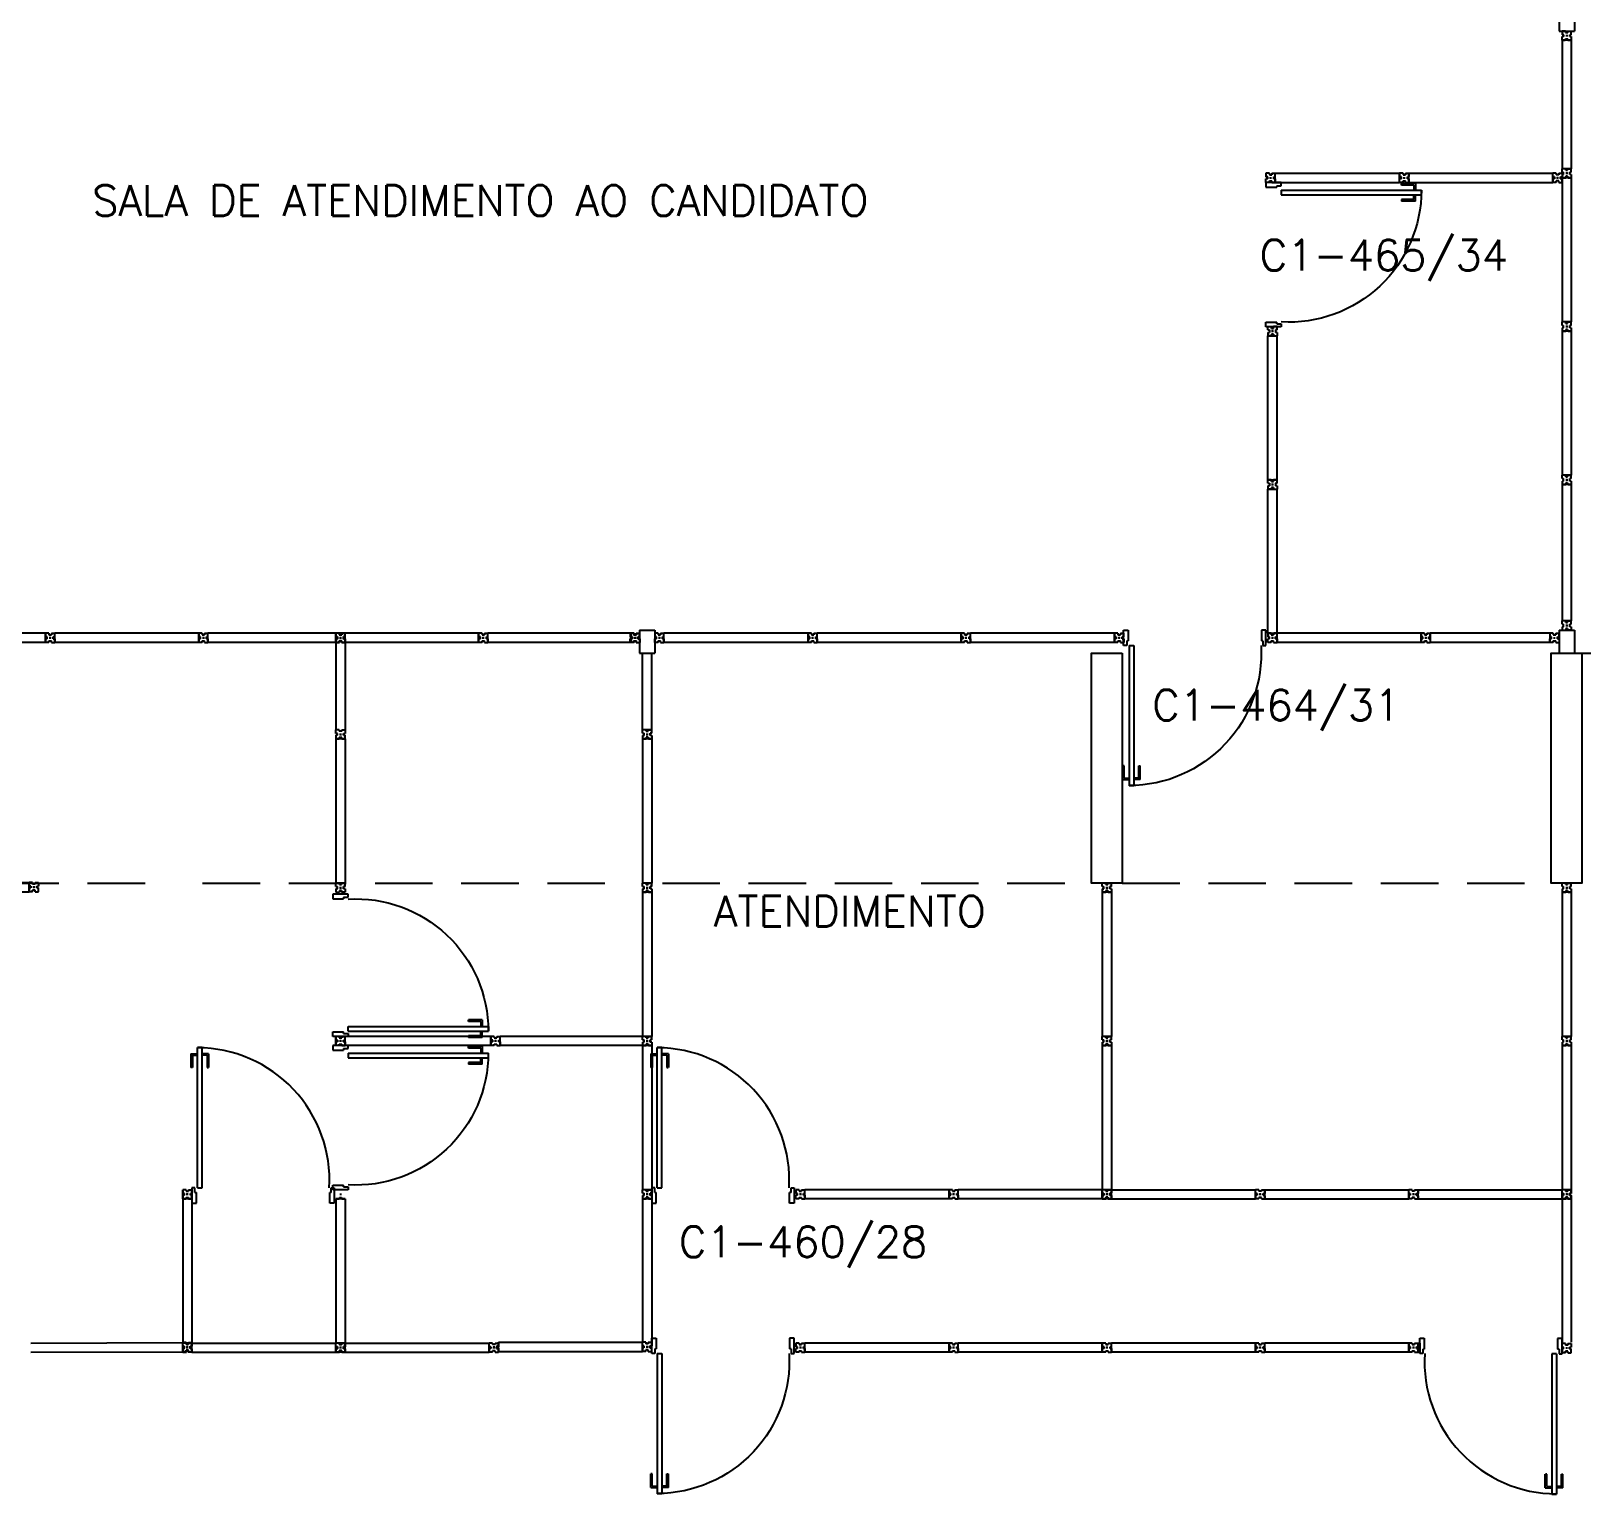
# Model space of a CAD drawing. Header units: millimetres. Extents: x 2308 to 2568, y 1142 to 1238.
# Drawn here: x 2314.51 to 2324.63, y 1180.05 to 1189.59 of the extents above; entities that cross this region are included whole.
import ezdxf

# ---------------------------------------------------------------- set-up
doc = ezdxf.new("R2010")
doc.units = ezdxf.units.MM
doc.linetypes.add('HIDDEN2', pattern=[0.1875, 0.125, -0.0625])
for name, color, linetype in [('DIV', 2, 'Continuous'), ('ESTR', 3, 'Continuous'), ('PROJ', 1, 'HIDDEN2'), ('TEXTO', 2, 'Continuous'), ('TEXTO-ENDEREÇO', 2, 'Continuous')]:
    doc.layers.add(name, color=color, linetype=linetype)
doc.styles.add('UNB-100', font='simplex.shx', dxfattribs={"height": 0.2})
doc.styles.add('UNB-100-1', font='simplex.shx', dxfattribs={"height": 0.2})

# ---------------------------------------------------------------- blocks, each defined once
blk = doc.blocks.new('PILAR-SLN')
blk.add_lwpolyline([(0.197, -42.97), (0.197, -44.47), (-0.003, -44.47), (-0.003, -42.97)], close=True)
blk = doc.blocks.new('DIVMT-SLN')
for p, q in [((-0.03, 0.03), (-0.03, 0.006)), ((-0.008, 0.03), (-0.03, 0.03)), ((-0.0185, 0.006), (-0.03, 0.006)), ((-0.0185, -0.006), (-0.0185, 0.006)), ((-0.008, 0.03), (-0.008, 0.02)), ((-0.008, 0.02), (0.008, 0.02)), ((-0.0051, 0), (0.0051, 0)), ((0.0051, 0), (-0.0051, 0)), ((-0.0051, 0), (0.0051, 0)), ((0, -0.0051), (0, 0.0051)), ((0, 0.0051), (0, -0.0051)), ((0.008, 0.03), (0.008, 0.02)), ((0.008, 0.03), (0.03, 0.03)), ((0.0205, 0.006), (0.03, 0.006)), ((0.0205, -0.006), (0.0205, 0.006)), ((0.0205, 0.006), (0.0205, -0.006)), ((0.0205, 0.006), (0.03, 0.006)), ((0.97, 0.03), (0.03, 0.03)), ((0.03, 0.006), (0.03, 0.03)), ((0.03, -0.03), (0.03, 0.03)), ((0.03, -0.005), (0.03, 0.005)), ((0.97, -0.03), (0.97, 0.03)), ((0.97, 0.03), (0.97, 0.009)), ((0.97, 0.009), (0.97, 0.027)), ((0.9795, 0.006), (0.97, 0.006)), ((0.97, -0.005), (0.97, 0.005)), ((0.9795, 0.006), (0.9795, -0.006)), ((1.0051, 0), (0.9949, 0)), ((1, 0.0051), (1, -0.0051)), ((-0.0185, -0.006), (-0.03, -0.006)), ((-0.03, -0.03), (-0.03, -0.006)), ((-0.008, -0.03), (-0.03, -0.03)), ((-0.008, -0.03), (-0.008, -0.02)), ((-0.008, -0.02), (0.008, -0.02)), ((0.008, -0.03), (0.008, -0.02)), ((0.008, -0.03), (0.03, -0.03)), ((0.0205, -0.006), (0.03, -0.006)), ((0.0205, -0.006), (0.03, -0.006)), ((0.03, -0.006), (0.03, -0.03)), ((0.97, -0.03), (0.03, -0.03)), ((0.9795, -0.006), (0.97, -0.006)), ((0.97, -0.009), (0.97, -0.027))]:
    blk.add_line(p, q)
blk = doc.blocks.new('MTT-SLN')
for p, q in [((-0.008, 0.03), (-0.03, 0.03)), ((-0.03, 0.03), (-0.03, 0.006)), ((-0.0185, 0.006), (-0.03, 0.006)), ((-0.0185, -0.006), (-0.0185, 0.006)), ((-0.008, 0.03), (-0.008, 0.02)), ((-0.008, 0.02), (0.008, 0.02)), ((-0.0051, 0), (0.0051, 0)), ((0, -0.0051), (0, 0.0051)), ((0.008, 0.03), (0.03, 0.03)), ((0.008, 0.03), (0.008, 0.02)), ((0.0205, -0.006), (0.0205, 0.006)), ((0.0205, 0.006), (0.03, 0.006)), ((0.03, 0.006), (0.03, 0.03)), ((-0.03, -0.03), (-0.03, -0.006)), ((-0.0185, -0.006), (-0.03, -0.006)), ((-0.008, -0.03), (-0.03, -0.03)), ((-0.008, -0.02), (0.008, -0.02)), ((-0.008, -0.03), (-0.008, -0.02)), ((0.008, -0.03), (0.008, -0.02)), ((0.008, -0.03), (0.03, -0.03)), ((0.0205, -0.006), (0.03, -0.006)), ((0.03, -0.006), (0.03, -0.03))]:
    blk.add_line(p, q)
blk = doc.blocks.new('PDV2E-SLN')
at = {"layer": 'DIV', "color": 1}
for p, q in [((0.023, 0.925), (0.063, 0.925)), ((0.023, 0.925), (0.023, 0.835)), ((0.033, 0.915), (0.063, 0.915)), ((0.033, 0.915), (0.033, 0.835)), ((0.138, 0.925), (0.097, 0.925)), ((0.128, 0.915), (0.097, 0.915)), ((0.128, 0.915), (0.128, 0.835)), ((0.138, 0.925), (0.138, 0.835)), ((0.033, 0.835), (0.023, 0.835)), ((0.128, 0.835), (0.137, 0.835))]:
    blk.add_line(p, q, dxfattribs=at)
at = {"layer": 'DIV'}
for p, q in [((0.065, 0.05), (0.065, 0.965)), ((0.095, 0.965), (0.065, 0.965)), ((0.095, 0.05), (0.095, 0.965)), ((0.049, 0.05), (0.029, 0.05)), ((0.029, 0.05), (0.029, 0.035)), ((0.029, 0.035), (0.029, -0.035)), ((0.049, 0.02), (0.049, 0.05)), ((0.049, 0.02), (0.059, 0.02)), ((0.059, -0.05), (0.059, 0.02)), ((0.065, 0.05), (0.095, 0.05)), ((0.928, -0.05), (0.928, 0.02)), ((0.938, 0.02), (0.928, 0.02)), ((0.938, 0.05), (0.958, 0.05)), ((0.938, 0.02), (0.938, 0.05)), ((0.958, 0.05), (0.958, 0.035)), ((0.958, 0.035), (0.958, -0.035)), ((0.029, -0.035), (0.029, -0.05)), ((0.029, -0.05), (0.059, -0.05)), ((0.958, -0.05), (0.928, -0.05)), ((0.958, -0.035), (0.958, -0.05))]:
    blk.add_line(p, q, dxfattribs=at)
at = {"layer": 'DIV', "color": 1}
blk.add_arc((0.063, 0.1), 0.864, 356.655, 89.8436, dxfattribs=at)
blk = doc.blocks.new('PDV2D-SLN')
at = {"layer": 'DIV'}
for p, q in [((0.03, 0.05), (0.06, 0.05)), ((0.03, 0.035), (0.03, 0.05)), ((0.03, -0.035), (0.03, 0.035)), ((0.06, 0.05), (0.06, -0.02)), ((0.941, 0.05), (0.941, -0.02)), ((0.971, 0.05), (0.941, 0.05)), ((0.971, 0.035), (0.971, 0.05)), ((0.971, -0.035), (0.971, 0.035)), ((0.03, -0.05), (0.03, -0.035)), ((0.05, -0.05), (0.03, -0.05)), ((0.05, -0.02), (0.06, -0.02)), ((0.05, -0.02), (0.05, -0.05)), ((0.079, -0.05), (0.109, -0.05)), ((0.079, -0.05), (0.079, -0.965)), ((0.109, -0.05), (0.109, -0.965)), ((0.951, -0.02), (0.941, -0.02)), ((0.951, -0.02), (0.951, -0.05)), ((0.951, -0.05), (0.971, -0.05)), ((0.971, -0.05), (0.971, -0.035)), ((0.109, -0.965), (0.079, -0.965))]:
    blk.add_line(p, q, dxfattribs=at)
at = {"layer": 'DIV', "color": 1}
for p, q in [((0.036, -0.925), (0.036, -0.835)), ((0.046, -0.835), (0.036, -0.835)), ((0.046, -0.915), (0.046, -0.835)), ((0.141, -0.915), (0.141, -0.835)), ((0.141, -0.835), (0.151, -0.835)), ((0.151, -0.925), (0.151, -0.835)), ((0.036, -0.925), (0.076, -0.925)), ((0.046, -0.915), (0.076, -0.915)), ((0.141, -0.915), (0.111, -0.915)), ((0.151, -0.925), (0.111, -0.925))]:
    blk.add_line(p, q, dxfattribs=at)
blk.add_arc((0.076, -0.1), 0.864, 270.1564, 3.345, dxfattribs=at)

msp = doc.modelspace()

# ---------------------------------------------------------------- linework, layer by layer
at = {"layer": 'DIV'}
for p, q in [((2324.479, 1189.745), (2324.479, 1189.595)), ((2324.579, 1189.745), (2324.579, 1189.595)), ((2324.479, 1189.595), (2324.579, 1189.595)), ((2324.499, 1189.535), (2324.52, 1189.535)), ((2324.559, 1189.535), (2324.499, 1189.535)), ((2324.499, 1189.535), (2324.499, 1188.697)), ((2324.52, 1189.535), (2324.502, 1189.535)), ((2324.523, 1189.544), (2324.523, 1189.535)), ((2324.523, 1189.544), (2324.535, 1189.544)), ((2324.524, 1189.565), (2324.534, 1189.565)), ((2324.534, 1189.535), (2324.524, 1189.535)), ((2324.529, 1189.57), (2324.529, 1189.56)), ((2324.535, 1189.544), (2324.535, 1189.535)), ((2324.538, 1189.535), (2324.556, 1189.535)), ((2324.559, 1189.535), (2324.559, 1188.697)), ((2322.627, 1188.667), (2323.439, 1188.667)), ((2322.627, 1188.607), (2322.627, 1188.667)), ((2322.627, 1188.607), (2323.439, 1188.607)), ((2323.439, 1188.607), (2323.439, 1188.667)), ((2324.559, 1188.697), (2324.499, 1188.697)), ((2324.499, 1188.675), (2324.499, 1188.697)), ((2324.523, 1188.697), (2324.499, 1188.697)), ((2324.499, 1188.675), (2324.509, 1188.675)), ((2324.499, 1188.659), (2324.499, 1188.637)), ((2324.499, 1188.659), (2324.509, 1188.659)), ((2324.499, 1188.637), (2324.523, 1188.637)), ((2324.509, 1188.659), (2324.509, 1188.675)), ((2324.523, 1188.687), (2324.523, 1188.697)), ((2324.523, 1188.687), (2324.523, 1188.697)), ((2324.523, 1188.687), (2324.535, 1188.687)), ((2324.535, 1188.687), (2324.523, 1188.687)), ((2324.535, 1188.648), (2324.523, 1188.648)), ((2324.523, 1188.648), (2324.523, 1188.637)), ((2324.534, 1188.697), (2324.524, 1188.697)), ((2324.524, 1188.667), (2324.534, 1188.667)), ((2324.534, 1188.667), (2324.524, 1188.667)), ((2324.529, 1188.661), (2324.529, 1188.672)), ((2324.529, 1188.672), (2324.529, 1188.661)), ((2324.529, 1188.661), (2324.529, 1188.672)), ((2324.535, 1188.687), (2324.535, 1188.697)), ((2324.535, 1188.687), (2324.535, 1188.697)), ((2324.535, 1188.697), (2324.559, 1188.697)), ((2324.535, 1188.648), (2324.535, 1188.637)), ((2324.559, 1188.637), (2324.535, 1188.637)), ((2324.549, 1188.659), (2324.549, 1188.675)), ((2324.559, 1188.675), (2324.549, 1188.675)), ((2324.559, 1188.659), (2324.549, 1188.659)), ((2324.559, 1188.675), (2324.559, 1188.697)), ((2324.559, 1188.659), (2324.559, 1188.637)), ((2324.499, 1186.637), (2324.52, 1186.637)), ((2324.559, 1186.637), (2324.499, 1186.637)), ((2324.499, 1186.637), (2324.499, 1185.747)), ((2324.52, 1186.637), (2324.502, 1186.637)), ((2324.523, 1186.646), (2324.523, 1186.637)), ((2324.523, 1186.646), (2324.535, 1186.646)), ((2324.524, 1186.667), (2324.534, 1186.667)), ((2324.534, 1186.637), (2324.524, 1186.637)), ((2324.529, 1186.672), (2324.529, 1186.661)), ((2324.535, 1186.646), (2324.535, 1186.637)), ((2324.538, 1186.637), (2324.556, 1186.637)), ((2324.559, 1186.637), (2324.559, 1185.747)), ((2318.479, 1185.687), (2318.579, 1185.687)), ((2318.479, 1185.687), (2318.479, 1185.537)), ((2318.579, 1185.687), (2318.579, 1185.537)), ((2324.479, 1185.687), (2324.479, 1185.537)), ((2324.479, 1185.687), (2324.579, 1185.687)), ((2324.559, 1185.747), (2324.499, 1185.747)), ((2324.499, 1185.725), (2324.499, 1185.747)), ((2324.523, 1185.747), (2324.499, 1185.747)), ((2324.499, 1185.725), (2324.509, 1185.725)), ((2324.499, 1185.709), (2324.499, 1185.687)), ((2324.499, 1185.709), (2324.509, 1185.709)), ((2324.499, 1185.687), (2324.523, 1185.687)), ((2324.509, 1185.709), (2324.509, 1185.725)), ((2324.523, 1185.737), (2324.523, 1185.747)), ((2324.523, 1185.737), (2324.523, 1185.747)), ((2324.523, 1185.737), (2324.535, 1185.737)), ((2324.535, 1185.737), (2324.523, 1185.737)), ((2324.535, 1185.698), (2324.523, 1185.698)), ((2324.523, 1185.698), (2324.523, 1185.687)), ((2324.534, 1185.747), (2324.524, 1185.747)), ((2324.524, 1185.717), (2324.534, 1185.717)), ((2324.534, 1185.717), (2324.524, 1185.717)), ((2324.529, 1185.711), (2324.529, 1185.722)), ((2324.529, 1185.722), (2324.529, 1185.711)), ((2324.529, 1185.711), (2324.529, 1185.722)), ((2324.535, 1185.737), (2324.535, 1185.747)), ((2324.535, 1185.737), (2324.535, 1185.747)), ((2324.535, 1185.747), (2324.559, 1185.747)), ((2324.535, 1185.698), (2324.535, 1185.687)), ((2324.559, 1185.687), (2324.535, 1185.687)), ((2324.549, 1185.709), (2324.549, 1185.725)), ((2324.559, 1185.725), (2324.549, 1185.725)), ((2324.559, 1185.709), (2324.549, 1185.709)), ((2324.559, 1185.725), (2324.559, 1185.747)), ((2324.559, 1185.709), (2324.559, 1185.687)), ((2324.579, 1185.687), (2324.579, 1185.537)), ((2315.626, 1185.667), (2315.604, 1185.667)), ((2315.604, 1185.667), (2315.604, 1185.643)), ((2315.615, 1185.643), (2315.604, 1185.643)), ((2315.604, 1185.607), (2315.604, 1185.631)), ((2315.615, 1185.631), (2315.604, 1185.631)), ((2315.626, 1185.607), (2315.604, 1185.607)), ((2315.615, 1185.631), (2315.615, 1185.643)), ((2315.626, 1185.667), (2315.626, 1185.657)), ((2315.626, 1185.657), (2315.642, 1185.657)), ((2315.626, 1185.617), (2315.642, 1185.617)), ((2315.626, 1185.607), (2315.626, 1185.617)), ((2315.629, 1185.637), (2315.639, 1185.637)), ((2315.639, 1185.637), (2315.629, 1185.637)), ((2315.629, 1185.637), (2315.639, 1185.637)), ((2315.634, 1185.642), (2315.634, 1185.631)), ((2315.634, 1185.631), (2315.634, 1185.642)), ((2315.642, 1185.667), (2315.664, 1185.667)), ((2315.642, 1185.667), (2315.642, 1185.657)), ((2315.642, 1185.607), (2315.642, 1185.617)), ((2315.642, 1185.607), (2315.664, 1185.607)), ((2315.654, 1185.643), (2315.664, 1185.643)), ((2315.654, 1185.643), (2315.654, 1185.631)), ((2315.654, 1185.631), (2315.654, 1185.643)), ((2315.654, 1185.643), (2315.664, 1185.643)), ((2315.654, 1185.631), (2315.664, 1185.631)), ((2315.654, 1185.631), (2315.664, 1185.631)), ((2315.664, 1185.607), (2315.664, 1185.667)), ((2315.664, 1185.643), (2315.664, 1185.667)), ((2316.499, 1185.667), (2315.664, 1185.667)), ((2315.664, 1185.632), (2315.664, 1185.642)), ((2315.664, 1185.631), (2315.664, 1185.607)), ((2316.499, 1185.607), (2315.664, 1185.607)), ((2316.499, 1185.667), (2316.499, 1185.646)), ((2316.499, 1185.607), (2316.499, 1185.667)), ((2316.521, 1185.667), (2316.499, 1185.667)), ((2316.499, 1185.667), (2316.499, 1185.643)), ((2316.559, 1185.667), (2316.499, 1185.667)), ((2316.499, 1185.645), (2316.499, 1185.667)), ((2316.523, 1185.667), (2316.499, 1185.667)), ((2316.499, 1185.646), (2316.499, 1185.664)), ((2316.499, 1185.645), (2316.509, 1185.645)), ((2316.508, 1185.643), (2316.499, 1185.643)), ((2316.51, 1185.643), (2316.499, 1185.643)), ((2316.499, 1185.632), (2316.499, 1185.642)), ((2316.508, 1185.631), (2316.499, 1185.631)), ((2316.499, 1185.607), (2316.499, 1185.631)), ((2316.51, 1185.631), (2316.499, 1185.631)), ((2316.499, 1185.629), (2316.499, 1185.607)), ((2316.499, 1185.629), (2316.509, 1185.629)), ((2316.499, 1185.628), (2316.499, 1185.61)), ((2316.521, 1185.607), (2316.499, 1185.607)), ((2316.499, 1185.607), (2316.523, 1185.607)), ((2316.499, 1185.607), (2316.499, 1185.037)), ((2316.508, 1185.643), (2316.508, 1185.631)), ((2316.509, 1185.629), (2316.509, 1185.645)), ((2316.51, 1185.631), (2316.51, 1185.643)), ((2316.521, 1185.667), (2316.521, 1185.657)), ((2316.521, 1185.657), (2316.537, 1185.657)), ((2316.521, 1185.617), (2316.537, 1185.617)), ((2316.521, 1185.607), (2316.521, 1185.617)), ((2316.523, 1185.657), (2316.523, 1185.667)), ((2316.523, 1185.657), (2316.523, 1185.667)), ((2316.523, 1185.657), (2316.535, 1185.657)), ((2316.535, 1185.657), (2316.523, 1185.657)), ((2316.535, 1185.618), (2316.523, 1185.618)), ((2316.523, 1185.618), (2316.523, 1185.607)), ((2316.534, 1185.667), (2316.524, 1185.667)), ((2316.534, 1185.637), (2316.524, 1185.637)), ((2316.524, 1185.637), (2316.534, 1185.637)), ((2316.534, 1185.637), (2316.524, 1185.637)), ((2316.524, 1185.637), (2316.534, 1185.637)), ((2316.524, 1185.637), (2316.534, 1185.637)), ((2316.534, 1185.637), (2316.524, 1185.637)), ((2316.529, 1185.642), (2316.529, 1185.631)), ((2316.529, 1185.642), (2316.529, 1185.631)), ((2316.529, 1185.631), (2316.529, 1185.642)), ((2316.529, 1185.631), (2316.529, 1185.642)), ((2316.529, 1185.642), (2316.529, 1185.631)), ((2316.529, 1185.631), (2316.529, 1185.642)), ((2316.535, 1185.657), (2316.535, 1185.667)), ((2316.535, 1185.657), (2316.535, 1185.667)), ((2316.535, 1185.667), (2316.559, 1185.667)), ((2316.535, 1185.618), (2316.535, 1185.607)), ((2316.559, 1185.607), (2316.535, 1185.607)), ((2316.537, 1185.667), (2316.559, 1185.667)), ((2316.537, 1185.667), (2316.537, 1185.657)), ((2316.537, 1185.607), (2316.537, 1185.617)), ((2316.537, 1185.607), (2316.559, 1185.607)), ((2316.549, 1185.629), (2316.549, 1185.645)), ((2316.559, 1185.645), (2316.549, 1185.645)), ((2316.549, 1185.643), (2316.559, 1185.643)), ((2316.549, 1185.643), (2316.549, 1185.631)), ((2316.549, 1185.631), (2316.549, 1185.643)), ((2316.549, 1185.643), (2316.559, 1185.643)), ((2316.549, 1185.631), (2316.559, 1185.631)), ((2316.549, 1185.631), (2316.559, 1185.631)), ((2316.559, 1185.629), (2316.549, 1185.629)), ((2316.559, 1185.607), (2316.559, 1185.667)), ((2316.559, 1185.643), (2316.559, 1185.667)), ((2317.43, 1185.667), (2316.559, 1185.667)), ((2316.559, 1185.645), (2316.559, 1185.667)), ((2316.559, 1185.632), (2316.559, 1185.642)), ((2316.559, 1185.631), (2316.559, 1185.607)), ((2316.559, 1185.629), (2316.559, 1185.607)), ((2317.43, 1185.607), (2316.559, 1185.607)), ((2316.559, 1185.607), (2316.559, 1185.037)), ((2317.43, 1185.667), (2317.43, 1185.646)), ((2317.43, 1185.607), (2317.43, 1185.667)), ((2317.452, 1185.667), (2317.43, 1185.667)), ((2317.43, 1185.667), (2317.43, 1185.643)), ((2317.43, 1185.646), (2317.43, 1185.664)), ((2317.44, 1185.643), (2317.43, 1185.643)), ((2317.442, 1185.643), (2317.43, 1185.643)), ((2317.43, 1185.632), (2317.43, 1185.642)), ((2317.44, 1185.631), (2317.43, 1185.631)), ((2317.43, 1185.607), (2317.43, 1185.631)), ((2317.442, 1185.631), (2317.43, 1185.631)), ((2317.43, 1185.628), (2317.43, 1185.61)), ((2317.452, 1185.607), (2317.43, 1185.607)), ((2317.44, 1185.643), (2317.44, 1185.631)), ((2317.442, 1185.631), (2317.442, 1185.643)), ((2317.452, 1185.667), (2317.452, 1185.657)), ((2317.452, 1185.657), (2317.468, 1185.657)), ((2317.452, 1185.617), (2317.468, 1185.617)), ((2317.452, 1185.607), (2317.452, 1185.617)), ((2317.465, 1185.637), (2317.455, 1185.637)), ((2317.455, 1185.637), (2317.465, 1185.637)), ((2317.465, 1185.637), (2317.455, 1185.637)), ((2317.455, 1185.637), (2317.465, 1185.637)), ((2317.46, 1185.642), (2317.46, 1185.631)), ((2317.46, 1185.642), (2317.46, 1185.631)), ((2317.46, 1185.631), (2317.46, 1185.642)), ((2317.468, 1185.667), (2317.49, 1185.667)), ((2317.468, 1185.667), (2317.468, 1185.657)), ((2317.468, 1185.607), (2317.468, 1185.617)), ((2317.468, 1185.607), (2317.49, 1185.607)), ((2317.481, 1185.643), (2317.49, 1185.643)), ((2317.481, 1185.643), (2317.481, 1185.631)), ((2317.481, 1185.631), (2317.481, 1185.643)), ((2317.481, 1185.643), (2317.49, 1185.643)), ((2317.481, 1185.631), (2317.49, 1185.631)), ((2317.481, 1185.631), (2317.49, 1185.631)), ((2317.49, 1185.607), (2317.49, 1185.667)), ((2317.49, 1185.643), (2317.49, 1185.667)), ((2318.422, 1185.667), (2317.49, 1185.667)), ((2317.49, 1185.632), (2317.49, 1185.642)), ((2317.49, 1185.631), (2317.49, 1185.607)), ((2318.422, 1185.607), (2317.49, 1185.607)), ((2318.422, 1185.667), (2318.422, 1185.646)), ((2318.422, 1185.607), (2318.422, 1185.667)), ((2318.444, 1185.667), (2318.422, 1185.667)), ((2318.422, 1185.667), (2318.422, 1185.643)), ((2318.422, 1185.646), (2318.422, 1185.664)), ((2318.431, 1185.643), (2318.422, 1185.643)), ((2318.433, 1185.643), (2318.422, 1185.643)), ((2318.422, 1185.632), (2318.422, 1185.642)), ((2318.431, 1185.631), (2318.422, 1185.631)), ((2318.422, 1185.607), (2318.422, 1185.631)), ((2318.433, 1185.631), (2318.422, 1185.631)), ((2318.422, 1185.628), (2318.422, 1185.61)), ((2318.444, 1185.607), (2318.422, 1185.607)), ((2318.431, 1185.643), (2318.431, 1185.631)), ((2318.433, 1185.631), (2318.433, 1185.643)), ((2318.444, 1185.667), (2318.444, 1185.657)), ((2318.444, 1185.657), (2318.46, 1185.657)), ((2318.444, 1185.617), (2318.46, 1185.617)), ((2318.444, 1185.607), (2318.444, 1185.617)), ((2318.457, 1185.637), (2318.446, 1185.637)), ((2318.446, 1185.637), (2318.457, 1185.637)), ((2318.457, 1185.637), (2318.446, 1185.637)), ((2318.446, 1185.637), (2318.457, 1185.637)), ((2318.452, 1185.642), (2318.452, 1185.631)), ((2318.452, 1185.642), (2318.452, 1185.631)), ((2318.452, 1185.631), (2318.452, 1185.642)), ((2318.46, 1185.667), (2318.482, 1185.667)), ((2318.46, 1185.667), (2318.46, 1185.657)), ((2318.46, 1185.607), (2318.46, 1185.617)), ((2318.46, 1185.607), (2318.482, 1185.607)), ((2318.472, 1185.643), (2318.482, 1185.643)), ((2318.472, 1185.643), (2318.472, 1185.631)), ((2318.472, 1185.631), (2318.472, 1185.643)), ((2318.472, 1185.643), (2318.482, 1185.643)), ((2318.472, 1185.631), (2318.482, 1185.631)), ((2318.472, 1185.631), (2318.482, 1185.631)), ((2318.479, 1185.667), (2318.479, 1185.607)), ((2318.482, 1185.607), (2318.482, 1185.667)), ((2318.482, 1185.643), (2318.482, 1185.667)), ((2318.482, 1185.632), (2318.482, 1185.642)), ((2318.482, 1185.631), (2318.482, 1185.607)), ((2324.419, 1185.667), (2323.639, 1185.667)), ((2323.639, 1185.667), (2323.639, 1185.607)), ((2324.419, 1185.607), (2323.639, 1185.607)), ((2324.419, 1185.667), (2324.419, 1185.607)), ((2318.479, 1185.537), (2318.579, 1185.537)), ((2318.499, 1185.037), (2318.499, 1185.537)), ((2318.559, 1185.037), (2318.559, 1185.537)), ((2324.479, 1185.537), (2324.579, 1185.537)), ((2318.559, 1185.037), (2318.499, 1185.037)), ((2318.499, 1185.015), (2318.499, 1185.037)), ((2318.523, 1185.037), (2318.499, 1185.037)), ((2318.499, 1185.015), (2318.509, 1185.015)), ((2318.499, 1184.999), (2318.499, 1184.977)), ((2318.499, 1184.999), (2318.509, 1184.999)), ((2318.499, 1184.977), (2318.523, 1184.977)), ((2318.509, 1184.999), (2318.509, 1185.015)), ((2318.523, 1185.027), (2318.523, 1185.037)), ((2318.523, 1185.027), (2318.523, 1185.037)), ((2318.523, 1185.027), (2318.535, 1185.027)), ((2318.535, 1185.027), (2318.523, 1185.027)), ((2318.535, 1184.988), (2318.523, 1184.988)), ((2318.523, 1184.988), (2318.523, 1184.977)), ((2318.534, 1185.037), (2318.524, 1185.037)), ((2318.524, 1185.007), (2318.534, 1185.007)), ((2318.534, 1185.007), (2318.524, 1185.007)), ((2318.529, 1185.001), (2318.529, 1185.012)), ((2318.529, 1185.012), (2318.529, 1185.001)), ((2318.529, 1185.001), (2318.529, 1185.012)), ((2318.535, 1185.027), (2318.535, 1185.037)), ((2318.535, 1185.027), (2318.535, 1185.037)), ((2318.535, 1185.037), (2318.559, 1185.037)), ((2318.535, 1184.988), (2318.535, 1184.977)), ((2318.559, 1184.977), (2318.535, 1184.977)), ((2318.549, 1184.999), (2318.549, 1185.015)), ((2318.559, 1185.015), (2318.549, 1185.015)), ((2318.559, 1184.999), (2318.549, 1184.999)), ((2318.559, 1185.015), (2318.559, 1185.037)), ((2318.559, 1184.999), (2318.559, 1184.977)), ((2316.559, 1184.037), (2316.499, 1184.037)), ((2316.499, 1184.015), (2316.499, 1184.037)), ((2316.523, 1184.037), (2316.499, 1184.037)), ((2316.499, 1184.015), (2316.509, 1184.015)), ((2316.499, 1183.999), (2316.499, 1183.977)), ((2316.499, 1183.999), (2316.509, 1183.999)), ((2316.499, 1183.977), (2316.523, 1183.977)), ((2316.509, 1183.999), (2316.509, 1184.015)), ((2316.523, 1184.027), (2316.523, 1184.037)), ((2316.523, 1184.027), (2316.523, 1184.037)), ((2316.523, 1184.027), (2316.535, 1184.027)), ((2316.535, 1184.027), (2316.523, 1184.027)), ((2316.535, 1183.988), (2316.523, 1183.988)), ((2316.523, 1183.988), (2316.523, 1183.977)), ((2316.534, 1184.037), (2316.524, 1184.037)), ((2316.524, 1184.007), (2316.534, 1184.007)), ((2316.534, 1184.007), (2316.524, 1184.007)), ((2318.559, 1184.037), (2318.499, 1184.037)), ((2318.499, 1184.015), (2318.499, 1184.037)), ((2318.523, 1184.037), (2318.499, 1184.037)), ((2318.499, 1184.015), (2318.509, 1184.015)), ((2318.499, 1183.999), (2318.499, 1183.977)), ((2318.499, 1183.999), (2318.509, 1183.999)), ((2318.499, 1183.977), (2318.523, 1183.977)), ((2318.509, 1183.999), (2318.509, 1184.015)), ((2318.523, 1184.027), (2318.523, 1184.037)), ((2318.523, 1184.027), (2318.523, 1184.037)), ((2318.523, 1184.027), (2318.535, 1184.027)), ((2318.535, 1184.027), (2318.523, 1184.027)), ((2318.535, 1183.988), (2318.523, 1183.988)), ((2318.523, 1183.988), (2318.523, 1183.977)), ((2318.534, 1184.037), (2318.524, 1184.037)), ((2318.524, 1184.007), (2318.534, 1184.007)), ((2318.534, 1184.007), (2318.524, 1184.007)), ((2318.529, 1184.001), (2318.529, 1184.012)), ((2318.529, 1184.012), (2318.529, 1184.001)), ((2318.529, 1184.001), (2318.529, 1184.012)), ((2318.535, 1184.027), (2318.535, 1184.037)), ((2318.535, 1184.027), (2318.535, 1184.037)), ((2318.535, 1184.037), (2318.559, 1184.037)), ((2318.535, 1183.988), (2318.535, 1183.977)), ((2318.559, 1183.977), (2318.535, 1183.977)), ((2318.549, 1183.999), (2318.549, 1184.015)), ((2318.559, 1184.015), (2318.549, 1184.015)), ((2318.559, 1183.999), (2318.549, 1183.999)), ((2318.559, 1184.015), (2318.559, 1184.037)), ((2318.559, 1183.999), (2318.559, 1183.977)), ((2321.559, 1184.037), (2321.499, 1184.037)), ((2321.499, 1184.015), (2321.499, 1184.037)), ((2321.523, 1184.037), (2321.499, 1184.037)), ((2321.499, 1184.015), (2321.509, 1184.015)), ((2321.499, 1183.999), (2321.499, 1183.977)), ((2321.499, 1183.999), (2321.509, 1183.999)), ((2321.499, 1183.977), (2321.523, 1183.977)), ((2321.509, 1183.999), (2321.509, 1184.015)), ((2321.523, 1184.027), (2321.523, 1184.037)), ((2321.523, 1184.027), (2321.523, 1184.037)), ((2321.523, 1184.027), (2321.535, 1184.027)), ((2321.535, 1184.027), (2321.523, 1184.027)), ((2321.535, 1183.988), (2321.523, 1183.988)), ((2321.523, 1183.988), (2321.523, 1183.977)), ((2321.534, 1184.037), (2321.524, 1184.037)), ((2321.524, 1184.007), (2321.534, 1184.007)), ((2321.534, 1184.007), (2321.524, 1184.007)), ((2321.529, 1184.001), (2321.529, 1184.012)), ((2321.529, 1184.012), (2321.529, 1184.001)), ((2321.529, 1184.001), (2321.529, 1184.012)), ((2321.535, 1184.027), (2321.535, 1184.037)), ((2321.535, 1184.027), (2321.535, 1184.037)), ((2321.535, 1184.037), (2321.559, 1184.037)), ((2321.535, 1183.988), (2321.535, 1183.977)), ((2321.559, 1183.977), (2321.535, 1183.977)), ((2321.549, 1183.999), (2321.549, 1184.015)), ((2321.559, 1184.015), (2321.549, 1184.015)), ((2321.559, 1183.999), (2321.549, 1183.999)), ((2321.559, 1184.015), (2321.559, 1184.037)), ((2321.559, 1183.999), (2321.559, 1183.977)), ((2324.559, 1184.037), (2324.499, 1184.037)), ((2324.499, 1184.015), (2324.499, 1184.037)), ((2324.523, 1184.037), (2324.499, 1184.037)), ((2324.499, 1184.015), (2324.509, 1184.015)), ((2324.499, 1183.999), (2324.499, 1183.977)), ((2324.499, 1183.999), (2324.509, 1183.999)), ((2324.499, 1183.977), (2324.523, 1183.977)), ((2324.509, 1183.999), (2324.509, 1184.015)), ((2324.523, 1184.027), (2324.523, 1184.037)), ((2324.523, 1184.027), (2324.523, 1184.037)), ((2324.523, 1184.027), (2324.535, 1184.027)), ((2324.535, 1184.027), (2324.523, 1184.027)), ((2324.535, 1183.988), (2324.523, 1183.988)), ((2324.523, 1183.988), (2324.523, 1183.977)), ((2324.534, 1184.037), (2324.524, 1184.037)), ((2324.524, 1184.007), (2324.534, 1184.007)), ((2324.534, 1184.007), (2324.524, 1184.007)), ((2324.529, 1184.001), (2324.529, 1184.012)), ((2324.529, 1184.012), (2324.529, 1184.001)), ((2324.529, 1184.001), (2324.529, 1184.012)), ((2324.535, 1184.027), (2324.535, 1184.037)), ((2324.535, 1184.027), (2324.535, 1184.037)), ((2324.535, 1184.037), (2324.559, 1184.037)), ((2324.535, 1183.988), (2324.535, 1183.977)), ((2324.559, 1183.977), (2324.535, 1183.977)), ((2324.549, 1183.999), (2324.549, 1184.015)), ((2324.559, 1184.015), (2324.549, 1184.015)), ((2324.559, 1183.999), (2324.549, 1183.999)), ((2324.559, 1184.015), (2324.559, 1184.037)), ((2324.559, 1183.999), (2324.559, 1183.977)), ((2316.499, 1183.037), (2316.499, 1183.016)), ((2316.499, 1182.977), (2316.499, 1183.037)), ((2316.521, 1183.037), (2316.499, 1183.037)), ((2316.499, 1183.037), (2316.499, 1183.013)), ((2316.499, 1183.016), (2316.499, 1183.034)), ((2316.508, 1183.013), (2316.499, 1183.013)), ((2316.51, 1183.013), (2316.499, 1183.013)), ((2316.499, 1183.002), (2316.499, 1183.012)), ((2316.508, 1183.001), (2316.499, 1183.001)), ((2316.499, 1182.977), (2316.499, 1183.001)), ((2316.51, 1183.001), (2316.499, 1183.001)), ((2316.499, 1182.998), (2316.499, 1182.98)), ((2316.521, 1182.977), (2316.499, 1182.977)), ((2316.508, 1183.013), (2316.508, 1183.001)), ((2316.51, 1183.001), (2316.51, 1183.013)), ((2316.521, 1183.037), (2316.521, 1183.027)), ((2316.521, 1183.027), (2316.537, 1183.027)), ((2316.521, 1182.987), (2316.537, 1182.987)), ((2316.521, 1182.977), (2316.521, 1182.987)), ((2316.534, 1183.007), (2316.524, 1183.007)), ((2316.524, 1183.007), (2316.534, 1183.007)), ((2316.534, 1183.007), (2316.524, 1183.007)), ((2316.524, 1183.007), (2316.534, 1183.007)), ((2316.529, 1183.012), (2316.529, 1183.001)), ((2316.529, 1183.012), (2316.529, 1183.001)), ((2316.529, 1183.001), (2316.529, 1183.012)), ((2316.537, 1183.037), (2316.559, 1183.037)), ((2316.537, 1183.037), (2316.537, 1183.027)), ((2316.537, 1182.977), (2316.537, 1182.987)), ((2316.537, 1182.977), (2316.559, 1182.977)), ((2316.549, 1183.013), (2316.559, 1183.013)), ((2316.549, 1183.013), (2316.549, 1183.001)), ((2316.549, 1183.001), (2316.549, 1183.013)), ((2316.549, 1183.013), (2316.559, 1183.013)), ((2316.549, 1183.001), (2316.559, 1183.001)), ((2316.549, 1183.001), (2316.559, 1183.001)), ((2317.51, 1183.037), (2316.559, 1183.037)), ((2316.559, 1182.977), (2316.559, 1183.037)), ((2316.559, 1183.013), (2316.559, 1183.037)), ((2316.559, 1183.002), (2316.559, 1183.012)), ((2316.559, 1183.001), (2316.559, 1182.977)), ((2317.51, 1182.977), (2316.559, 1182.977)), ((2317.51, 1183.037), (2317.51, 1183.016)), ((2317.51, 1182.977), (2317.51, 1183.037)), ((2317.532, 1183.037), (2317.51, 1183.037)), ((2317.51, 1183.037), (2317.51, 1183.013)), ((2317.51, 1183.016), (2317.51, 1183.034)), ((2317.52, 1183.013), (2317.51, 1183.013)), ((2317.522, 1183.013), (2317.51, 1183.013)), ((2317.51, 1183.002), (2317.51, 1183.012)), ((2317.52, 1183.001), (2317.51, 1183.001)), ((2317.51, 1182.977), (2317.51, 1183.001)), ((2317.522, 1183.001), (2317.51, 1183.001)), ((2317.51, 1182.998), (2317.51, 1182.98)), ((2317.532, 1182.977), (2317.51, 1182.977)), ((2317.52, 1183.013), (2317.52, 1183.001)), ((2317.522, 1183.001), (2317.522, 1183.013)), ((2317.532, 1183.037), (2317.532, 1183.027)), ((2317.532, 1183.027), (2317.548, 1183.027)), ((2317.532, 1182.987), (2317.548, 1182.987)), ((2317.532, 1182.977), (2317.532, 1182.987)), ((2317.545, 1183.007), (2317.535, 1183.007)), ((2317.535, 1183.007), (2317.545, 1183.007)), ((2317.545, 1183.007), (2317.535, 1183.007)), ((2317.535, 1183.007), (2317.545, 1183.007)), ((2317.54, 1183.012), (2317.54, 1183.001)), ((2317.54, 1183.012), (2317.54, 1183.001)), ((2317.54, 1183.001), (2317.54, 1183.012)), ((2317.548, 1183.037), (2317.57, 1183.037)), ((2317.548, 1183.037), (2317.548, 1183.027)), ((2317.548, 1182.977), (2317.548, 1182.987)), ((2317.548, 1182.977), (2317.57, 1182.977)), ((2317.561, 1183.013), (2317.57, 1183.013)), ((2317.561, 1183.013), (2317.561, 1183.001)), ((2317.561, 1183.001), (2317.561, 1183.013)), ((2317.561, 1183.013), (2317.57, 1183.013)), ((2317.561, 1183.001), (2317.57, 1183.001)), ((2317.561, 1183.001), (2317.57, 1183.001)), ((2317.57, 1182.977), (2317.57, 1183.037)), ((2317.57, 1183.013), (2317.57, 1183.037)), ((2318.502, 1183.037), (2317.57, 1183.037)), ((2317.57, 1183.002), (2317.57, 1183.012)), ((2317.57, 1183.001), (2317.57, 1182.977)), ((2318.502, 1182.977), (2317.57, 1182.977)), ((2315.499, 1182.037), (2315.499, 1182.016)), ((2315.499, 1181.977), (2315.499, 1182.037)), ((2315.521, 1182.037), (2315.499, 1182.037)), ((2315.499, 1182.037), (2315.499, 1182.013)), ((2315.499, 1182.016), (2315.499, 1182.034)), ((2315.521, 1182.037), (2315.521, 1182.027)), ((2315.537, 1182.037), (2315.559, 1182.037)), ((2315.537, 1182.037), (2315.537, 1182.027)), ((2315.559, 1181.977), (2315.559, 1182.037)), ((2315.559, 1182.013), (2315.559, 1182.037)), ((2315.508, 1182.013), (2315.499, 1182.013)), ((2315.51, 1182.013), (2315.499, 1182.013)), ((2315.499, 1182.002), (2315.499, 1182.012)), ((2315.508, 1182.001), (2315.499, 1182.001)), ((2315.499, 1181.977), (2315.499, 1182.001)), ((2315.51, 1182.001), (2315.499, 1182.001)), ((2315.499, 1181.998), (2315.499, 1181.98)), ((2315.521, 1181.977), (2315.499, 1181.977)), ((2315.508, 1182.013), (2315.508, 1182.001)), ((2315.51, 1182.001), (2315.51, 1182.013)), ((2315.521, 1182.027), (2315.537, 1182.027)), ((2315.521, 1181.987), (2315.537, 1181.987)), ((2315.521, 1181.977), (2315.521, 1181.987)), ((2315.534, 1182.007), (2315.524, 1182.007)), ((2315.524, 1182.007), (2315.534, 1182.007)), ((2315.534, 1182.007), (2315.524, 1182.007)), ((2315.524, 1182.007), (2315.534, 1182.007)), ((2315.529, 1182.012), (2315.529, 1182.001)), ((2315.529, 1182.012), (2315.529, 1182.001)), ((2315.529, 1182.001), (2315.529, 1182.012)), ((2315.537, 1181.977), (2315.537, 1181.987)), ((2315.537, 1181.977), (2315.559, 1181.977)), ((2315.549, 1182.013), (2315.559, 1182.013)), ((2315.549, 1182.013), (2315.549, 1182.001)), ((2315.549, 1182.001), (2315.549, 1182.013)), ((2315.549, 1182.013), (2315.559, 1182.013)), ((2315.549, 1182.001), (2315.559, 1182.001)), ((2315.549, 1182.001), (2315.559, 1182.001)), ((2315.559, 1182.002), (2315.559, 1182.012)), ((2315.559, 1182.001), (2315.559, 1181.977)), ((2316.559, 1181.977), (2316.499, 1181.977)), ((2316.499, 1181.977), (2316.52, 1181.977)), ((2316.52, 1181.977), (2316.502, 1181.977)), ((2316.523, 1181.986), (2316.535, 1181.986)), ((2316.523, 1181.986), (2316.523, 1181.977)), ((2316.524, 1182.007), (2316.534, 1182.007)), ((2316.534, 1181.977), (2316.524, 1181.977)), ((2316.529, 1182.012), (2316.529, 1182.001)), ((2316.535, 1181.986), (2316.535, 1181.977)), ((2316.538, 1181.977), (2316.556, 1181.977)), ((2318.499, 1181.977), (2318.499, 1181.042)), ((2318.559, 1181.977), (2318.499, 1181.977)), ((2318.499, 1181.977), (2318.52, 1181.977)), ((2318.52, 1181.977), (2318.502, 1181.977)), ((2318.523, 1181.986), (2318.535, 1181.986)), ((2318.523, 1181.986), (2318.523, 1181.977)), ((2318.524, 1182.007), (2318.534, 1182.007)), ((2318.534, 1181.977), (2318.524, 1181.977)), ((2318.529, 1182.012), (2318.529, 1182.001)), ((2318.535, 1181.986), (2318.535, 1181.977)), ((2318.538, 1181.977), (2318.556, 1181.977)), ((2318.559, 1181.977), (2318.559, 1181.042)), ((2321.559, 1181.977), (2321.499, 1181.977)), ((2321.499, 1181.977), (2321.52, 1181.977)), ((2321.52, 1181.977), (2321.502, 1181.977)), ((2321.523, 1181.986), (2321.535, 1181.986)), ((2321.523, 1181.986), (2321.523, 1181.977)), ((2321.524, 1182.007), (2321.534, 1182.007)), ((2321.534, 1181.977), (2321.524, 1181.977)), ((2321.529, 1182.012), (2321.529, 1182.001)), ((2321.535, 1181.986), (2321.535, 1181.977)), ((2321.538, 1181.977), (2321.556, 1181.977)), ((2324.499, 1181.977), (2324.499, 1181.042)), ((2324.559, 1181.977), (2324.499, 1181.977)), ((2324.499, 1181.977), (2324.52, 1181.977)), ((2324.52, 1181.977), (2324.502, 1181.977)), ((2324.523, 1181.986), (2324.535, 1181.986)), ((2324.523, 1181.986), (2324.523, 1181.977)), ((2324.524, 1182.007), (2324.534, 1182.007)), ((2324.534, 1181.977), (2324.524, 1181.977)), ((2324.529, 1182.012), (2324.529, 1182.001)), ((2324.535, 1181.986), (2324.535, 1181.977)), ((2324.538, 1181.977), (2324.556, 1181.977)), ((2324.559, 1181.977), (2324.559, 1181.042)), ((2314.509, 1181.037), (2315.499, 1181.04)), ((2315.499, 1180.98), (2315.499, 1181.04)), ((2315.521, 1181.04), (2315.499, 1181.04)), ((2315.499, 1181.016), (2315.499, 1181.04)), ((2315.508, 1181.016), (2315.499, 1181.016)), ((2315.508, 1181.016), (2315.499, 1181.016)), ((2315.508, 1181.016), (2315.508, 1181.004)), ((2315.508, 1181.004), (2315.508, 1181.016)), ((2315.521, 1181.04), (2315.521, 1181.03)), ((2315.537, 1181.03), (2315.521, 1181.03)), ((2315.537, 1181.04), (2315.559, 1181.04)), ((2315.537, 1181.04), (2315.537, 1181.03)), ((2315.547, 1181.004), (2315.547, 1181.016)), ((2315.547, 1181.016), (2315.559, 1181.016)), ((2315.559, 1181.04), (2315.559, 1181.016)), ((2322.499, 1181.037), (2322.499, 1181.013)), ((2322.521, 1181.037), (2322.499, 1181.037)), ((2322.521, 1181.037), (2322.521, 1181.027)), ((2322.521, 1181.027), (2322.537, 1181.027)), ((2322.537, 1181.037), (2322.537, 1181.027)), ((2322.537, 1181.037), (2322.559, 1181.037)), ((2323.499, 1181.037), (2322.559, 1181.037)), ((2322.559, 1181.013), (2322.559, 1181.037)), ((2322.559, 1180.977), (2322.559, 1181.037)), ((2323.499, 1180.977), (2323.499, 1181.037)), ((2323.499, 1181.037), (2323.499, 1181.016)), ((2323.499, 1181.037), (2323.499, 1181.013)), ((2323.521, 1181.037), (2323.499, 1181.037)), ((2323.499, 1181.016), (2323.499, 1181.034)), ((2323.521, 1181.037), (2323.521, 1181.027)), ((2323.521, 1181.027), (2323.537, 1181.027)), ((2323.537, 1181.037), (2323.537, 1181.027)), ((2323.537, 1181.037), (2323.559, 1181.037)), ((2323.559, 1181.013), (2323.559, 1181.037)), ((2323.559, 1180.977), (2323.559, 1181.037)), ((2314.509, 1180.977), (2315.499, 1180.98)), ((2315.499, 1181.005), (2315.499, 1181.015)), ((2315.508, 1181.004), (2315.499, 1181.004)), ((2315.508, 1181.004), (2315.499, 1181.004)), ((2315.499, 1181.004), (2315.499, 1180.98)), ((2315.521, 1180.98), (2315.499, 1180.98)), ((2315.537, 1180.99), (2315.521, 1180.99)), ((2315.521, 1180.98), (2315.521, 1180.99)), ((2315.534, 1181.01), (2315.524, 1181.01)), ((2315.524, 1181.01), (2315.534, 1181.01)), ((2315.534, 1181.01), (2315.524, 1181.01)), ((2315.529, 1181.015), (2315.529, 1181.004)), ((2315.529, 1181.004), (2315.529, 1181.015)), ((2315.537, 1180.98), (2315.537, 1180.99)), ((2315.537, 1180.98), (2315.559, 1180.98)), ((2315.547, 1181.004), (2315.559, 1181.004)), ((2315.559, 1180.98), (2315.559, 1181.004)), ((2316.559, 1180.977), (2316.499, 1180.977)), ((2316.499, 1180.977), (2316.52, 1180.977)), ((2316.52, 1180.977), (2316.502, 1180.977)), ((2316.523, 1180.986), (2316.535, 1180.986)), ((2316.523, 1180.986), (2316.523, 1180.977)), ((2316.524, 1181.007), (2316.534, 1181.007)), ((2316.534, 1180.977), (2316.524, 1180.977)), ((2316.529, 1181.012), (2316.529, 1181.001)), ((2316.535, 1180.986), (2316.535, 1180.977)), ((2316.538, 1180.977), (2316.556, 1180.977)), ((2322.51, 1181.013), (2322.499, 1181.013)), ((2322.51, 1181.001), (2322.499, 1181.001)), ((2322.499, 1180.977), (2322.499, 1181.001)), ((2322.521, 1180.977), (2322.499, 1180.977)), ((2322.51, 1181.001), (2322.51, 1181.013)), ((2322.521, 1180.977), (2322.521, 1180.987)), ((2322.521, 1180.987), (2322.537, 1180.987)), ((2322.524, 1181.007), (2322.534, 1181.007)), ((2322.534, 1181.007), (2322.524, 1181.007)), ((2322.524, 1181.007), (2322.534, 1181.007)), ((2322.529, 1181.001), (2322.529, 1181.012)), ((2322.529, 1181.012), (2322.529, 1181.001)), ((2322.537, 1180.977), (2322.537, 1180.987)), ((2322.537, 1180.977), (2322.559, 1180.977)), ((2322.549, 1181.013), (2322.559, 1181.013)), ((2322.549, 1181.001), (2322.549, 1181.013)), ((2322.549, 1181.013), (2322.549, 1181.001)), ((2322.549, 1181.013), (2322.559, 1181.013)), ((2322.549, 1181.001), (2322.559, 1181.001)), ((2322.549, 1181.001), (2322.559, 1181.001)), ((2322.559, 1181.002), (2322.559, 1181.012)), ((2322.559, 1181.001), (2322.559, 1180.977)), ((2323.499, 1180.977), (2322.559, 1180.977)), ((2323.508, 1181.013), (2323.499, 1181.013)), ((2323.51, 1181.013), (2323.499, 1181.013)), ((2323.499, 1181.002), (2323.499, 1181.012)), ((2323.508, 1181.001), (2323.499, 1181.001)), ((2323.51, 1181.001), (2323.499, 1181.001)), ((2323.499, 1180.977), (2323.499, 1181.001)), ((2323.499, 1180.998), (2323.499, 1180.98)), ((2323.521, 1180.977), (2323.499, 1180.977)), ((2323.508, 1181.013), (2323.508, 1181.001)), ((2323.51, 1181.001), (2323.51, 1181.013)), ((2323.521, 1180.977), (2323.521, 1180.987)), ((2323.521, 1180.987), (2323.537, 1180.987)), ((2323.534, 1181.007), (2323.524, 1181.007)), ((2323.524, 1181.007), (2323.534, 1181.007)), ((2323.534, 1181.007), (2323.524, 1181.007)), ((2323.524, 1181.007), (2323.534, 1181.007)), ((2323.529, 1181.012), (2323.529, 1181.001)), ((2323.529, 1181.001), (2323.529, 1181.012)), ((2323.529, 1181.012), (2323.529, 1181.001)), ((2323.537, 1180.977), (2323.537, 1180.987)), ((2323.537, 1180.977), (2323.559, 1180.977)), ((2323.549, 1181.013), (2323.559, 1181.013)), ((2323.549, 1181.001), (2323.549, 1181.013)), ((2323.549, 1181.013), (2323.549, 1181.001)), ((2323.549, 1181.013), (2323.559, 1181.013)), ((2323.549, 1181.001), (2323.559, 1181.001)), ((2323.549, 1181.001), (2323.559, 1181.001)), ((2323.559, 1181.002), (2323.559, 1181.012)), ((2323.559, 1181.001), (2323.559, 1180.977))]:
    msp.add_line(p, q, dxfattribs=at)
msp.add_lwpolyline([(2323.559, 1181.037), (2323.57, 1181.037), (2323.57, 1180.977), (2323.559, 1180.977)], close=True, dxfattribs=at)
at = {"layer": 'PROJ', "ltscale": 3}
for p, q in [((2324.629, 1185.537), (2328.886, 1185.537)), ((2312.629, 1184.037), (2315.429, 1184.037)), ((2315.629, 1184.037), (2318.429, 1184.037)), ((2318.629, 1184.037), (2321.429, 1184.037)), ((2321.629, 1184.037), (2324.429, 1184.037))]:
    msp.add_line(p, q, dxfattribs=at)

# ---------------------------------------------------------------- block references
at = {"layer": 'DIV'}
for name, p in [('MTT-SLN', (2324.529, 1189.565)), ('MTT-SLN', (2322.597, 1188.637)), ('MTT-SLN', (2323.469, 1188.637)), ('DIVMT-SLN', (2313.634, 1185.637)), ('DIVMT-SLN', (2314.634, 1185.637)), ('MTT-SLN', (2318.449, 1185.637)), ('DIVMT-SLN', (2318.609, 1185.637)), ('DIVMT-SLN', (2319.609, 1185.637)), ('DIVMT-SLN', (2320.609, 1185.637)), ('MTT-SLN', (2321.609, 1185.637)), ('DIVMT-SLN', (2322.609, 1185.637)), ('MTT-SLN', (2323.609, 1185.637)), ('MTT-SLN', (2324.449, 1185.637)), ('PDV2E-SLN', (2315.53, 1181.999)), ('PDV2E-SLN', (2318.53, 1181.999)), ('DIVMT-SLN', (2319.529, 1182.007)), ('DIVMT-SLN', (2320.529, 1182.007)), ('DIVMT-SLN', (2319.529, 1181.007)), ('DIVMT-SLN', (2320.529, 1181.007)), ('DIVMT-SLN', (2321.529, 1181.007))]:
    msp.add_blockref(name, p, dxfattribs=at)
at = {"layer": 'DIV', "xscale": -1}
for name, p, rotation in [('PDV2D-SLN', (2322.617, 1188.636), 90), ('PDV2E-SLN', (2321.609, 1185.637), 180), ('PDV2E-SLN', (2316.529, 1183.007), 270), ('PDV2D-SLN', (2316.529, 1183.007), 90), ('PDV2E-SLN', (2318.53, 1181.019), 180)]:
    msp.add_blockref(name, p, dxfattribs=dict(at, rotation=rotation))
for name, p in [('DIVMT-SLN', (2324.469, 1188.637)), ('MTT-SLN', (2316.529, 1185.007)), ('DIVMT-SLN', (2314.528, 1184.011)), ('DIVMT-SLN', (2322.529, 1182.007)), ('DIVMT-SLN', (2323.529, 1182.007)), ('DIVMT-SLN', (2324.529, 1182.007)), ('DIVMT-SLN', (2316.529, 1181.007)), ('DIVMT-SLN', (2317.529, 1181.007)), ('DIVMT-SLN', (2318.529, 1181.012)), ('MTT-SLN', (2324.529, 1181.004))]:
    msp.add_blockref(name, p, dxfattribs=at)
at = {"layer": 'DIV'}
for name, p, rotation in [('DIVMT-SLN', (2324.529, 1187.667), 90), ('DIVMT-SLN', (2322.609, 1187.637), 270), ('DIVMT-SLN', (2324.529, 1186.667), 90), ('DIVMT-SLN', (2322.609, 1186.637), 270), ('DIVMT-SLN', (2316.529, 1184.007), 90), ('DIVMT-SLN', (2318.529, 1184.007), 90), ('DIVMT-SLN', (2318.529, 1183.007), 90), ('DIVMT-SLN', (2321.529, 1183.007), 90), ('DIVMT-SLN', (2324.529, 1183.007), 90), ('DIVMT-SLN', (2318.529, 1182.007), 90), ('DIVMT-SLN', (2321.529, 1182.007), 90), ('DIVMT-SLN', (2324.529, 1182.007), 90), ('DIVMT-SLN', (2315.529, 1181.007), 90), ('DIVMT-SLN', (2316.529, 1181.007), 90), ('PDV2E-SLN', (2324.528, 1181.017), 179.9570002842419)]:
    msp.add_blockref(name, p, dxfattribs=dict(at, rotation=rotation))
at = {"layer": 'ESTR'}
for p in [(2321.431, 1228.506), (2321.431, 1228.506), (2324.431, 1228.506)]:
    msp.add_blockref('PILAR-SLN', p, dxfattribs=at)

# ---------------------------------------------------------------- texts
at = {"layer": 'TEXTO', "style": 'UNB-100'}
for s, p in [('SALA DE ATENDIMENTO AO CANDIDATO', (2314.908, 1188.389)), (' ATENDIMENTO ', (2318.827, 1183.753))]:
    msp.add_text(s, height=0.2, dxfattribs=at).set_placement(p)
at = {"layer": 'TEXTO-ENDEREÇO', "style": 'UNB-100-1'}
for s, p in [('C1-465/34', (2322.526, 1188.033)), ('C1-464/31', (2321.824, 1185.098)), ('C1-460/28', (2318.737, 1181.597))]:
    msp.add_text(s, height=0.2, dxfattribs=at).set_placement(p)

doc.saveas('drawing.dxf')
